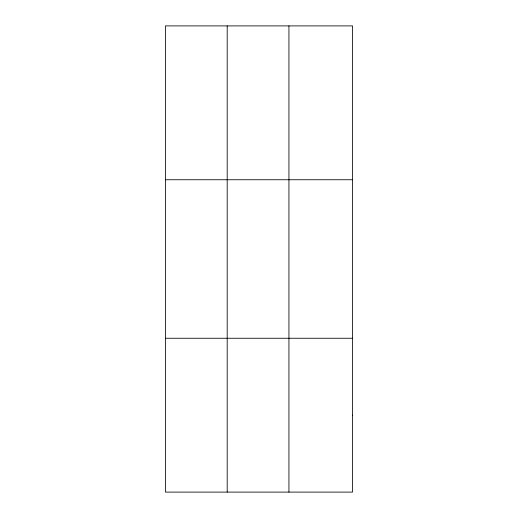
<?xml version="1.0" encoding="UTF-8"?>
<svg xmlns="http://www.w3.org/2000/svg" width="518" height="518" viewBox="0 0 518 518"><rect width="100%" height="100%" fill="white"/><g stroke="black" fill="none" stroke-linecap="round" stroke-linejoin="round"><path stroke-width="0.78" d="M227.195 492.1L227.195 25.9M288.934 492.1L288.934 25.9M165.456 179.746L352.544 179.746M165.456 338.254L352.544 338.254M352.544 415.177L352.544 492.1L165.456 492.1L165.456 25.9L352.544 25.9L352.544 415.177"/></g></svg>
